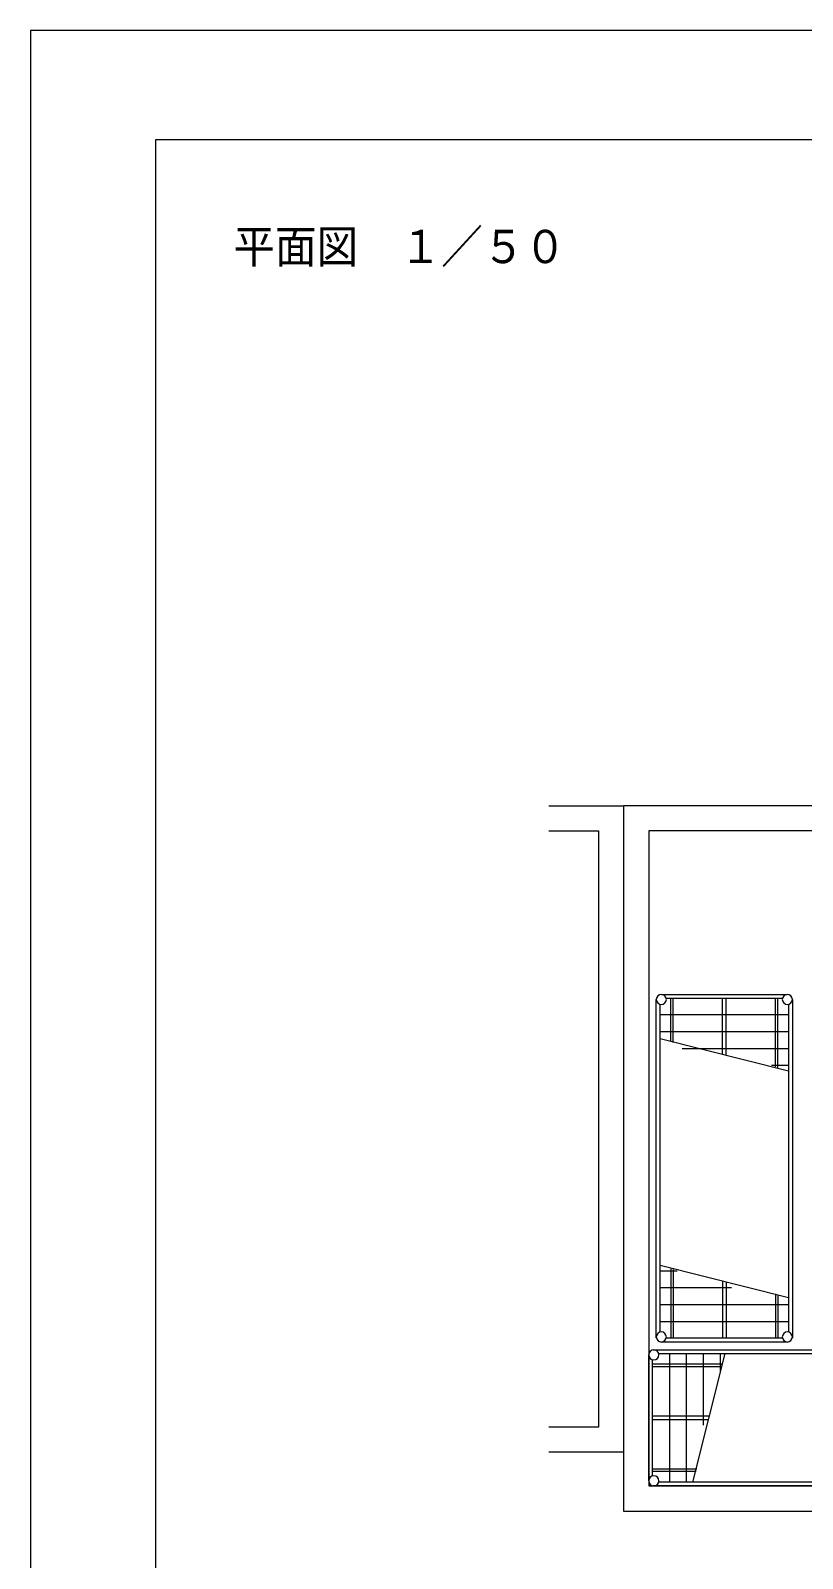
# Model space of a CAD drawing. Header units: millimetres. Extents: x 0 to 21000, y -2252 to 14850.
# Drawn here: x 0 to 3064, y 8785 to 14850 of the extents above; entities that cross this region are included whole.
import ezdxf

# ---------------------------------------------------------------- set-up
doc = ezdxf.new("R2010")
doc.units = ezdxf.units.MM
doc.header["$LTSCALE"] = 250
doc.layers.get('DEFPOINTS').update_dxf_attribs({"lineweight": 0})
doc.layers.add('heimen', color=8, linetype='Continuous', lineweight=0)
doc.layers.add('secom', color=2, linetype='Continuous', lineweight=25)
doc.styles.add('SIMPLEX', font='simplex', dxfattribs={"width": 0.8, "bigfont": 'bigfont'})

msp = doc.modelspace()

# ---------------------------------------------------------------- linework, layer by layer
at = {"layer": 'DEFPOINTS', "color": 7, "linetype": 'Continuous', "lineweight": 0}
for points in [[(0, 0), (21000, 0), (21000, 14850), (0, 14850)], [(495.5, 309), (20708.7, 309), (20708.7, 14416.2), (495.5, 14416.2)]]:
    msp.add_lwpolyline(points, close=True, dxfattribs=at)
at = {"layer": 'heimen', "color": 8, "lineweight": 0}
for p, q in [((2483.9, 9661.4), (2483.9, 11004.4)), ((2498.9, 9683.8), (2498.9, 10985)), ((2503.9, 11024.4), (3003.9, 11024.4)), ((2523.2, 11009.4), (2984.5, 11009.4)), ((2541, 10836.7), (2541, 11009.4)), ((2551, 10833.7), (2551, 11009.4)), ((2746.4, 10787.4), (2746.4, 11009.4)), ((2761.4, 10782.9), (2761.4, 11009.4)), ((2956.7, 10736.6), (2956.7, 11009.4)), ((2966.7, 10733.6), (2966.7, 11009.4)), ((3008.9, 10985), (3008.9, 9683.8)), ((3023.9, 11004.4), (3023.9, 9661.4)), ((3008.9, 10942.4), (2498.9, 10942.4)), ((3008.9, 10875.4), (2498.9, 10875.4)), ((2498.9, 10849.4), (3008.9, 10720.9)), ((3008.9, 10808.4), (2586.8, 10808.4)), ((3008.9, 10741.4), (2940.8, 10741.4)), ((3008.9, 9819.4), (2498.9, 9947.9)), ((2498.9, 9927.4), (2566.9, 9927.4)), ((2541, 9935.2), (2541, 9659.4)), ((2551, 9932.2), (2551, 9659.4)), ((2746.4, 9885.9), (2746.4, 9659.4)), ((2498.9, 9860.4), (2783, 9860.4)), ((2761.4, 9881.4), (2761.4, 9659.4)), ((2956.7, 9835.1), (2956.7, 9659.4)), ((2966.7, 9832.1), (2966.7, 9659.4)), ((2498.9, 9793.4), (3008.9, 9793.4)), ((2498.9, 9726.4), (3008.9, 9726.4)), ((3003.9, 9644.4), (2503.9, 9644.4)), ((2984.5, 9659.4), (2523.2, 9659.4)), ((2454, 9093.1), (2454, 9593.1)), ((2471, 9613.1), (3814, 9613.1)), ((2493.4, 9598.1), (3794.7, 9598.1)), ((2536, 9598.1), (2536, 9088.1)), ((2603, 9598.1), (2603, 9088.1)), ((2629, 9088.1), (2757.6, 9598.1)), ((2670, 9598.1), (2670, 9313.9)), ((2737, 9598.1), (2737, 9530)), ((2469, 9112.4), (2469, 9573.7)), ((2744.9, 9555.9), (2469, 9555.9)), ((2741.8, 9545.9), (2469, 9545.9)), ((2695.6, 9350.6), (2469, 9350.6)), ((2691, 9335.6), (2469, 9335.6)), ((2644.8, 9140.2), (2469, 9140.2)), ((2641.8, 9130.2), (2469, 9130.2)), ((3814, 9073.1), (2471, 9073.1)), ((3794.7, 9088.1), (2493.4, 9088.1))]:
    msp.add_line(p, q, dxfattribs=at)
for points in [[(2057.2, 11773.1), (2354, 11773.1), (2354, 9206.5), (2057.2, 9206.5)], [(2057.2, 11673.1), (2254, 11673.1), (2254, 9306.5), (2057.2, 9306.5)]]:
    msp.add_lwpolyline(points, dxfattribs=at)
for points in [[(2354, 8973.1), (4154, 8973.1), (4154, 11773.1), (2354, 11773.1)], [(2454, 9073.1), (4054, 9073.1), (4054, 11673.1), (2454, 11673.1)]]:
    msp.add_lwpolyline(points, close=True, dxfattribs=at)
for centre, start, end in [((2503.9, 11004.4, 10), 180, 90), ((2503.9, 11004.4, 10), 90, 180), ((3003.9, 11004.4, 10), 90, 0), ((3003.9, 11004.4, 10), 0, 90), ((2503.9, 9664.4, 10), 270, 180), ((2503.9, 9664.4, 10), 180, 270), ((3003.9, 9664.4, 10), 0, 270), ((3003.9, 9664.4, 10), 270, 0), ((2474, 9593.1, 10), 90, 180), ((2474, 9593.1, 10), 180, 90), ((2474, 9093.1, 10), 270, 180), ((2474, 9093.1, 10), 180, 270)]:
    msp.add_arc(centre, 20, start, end, dxfattribs=at)

# ---------------------------------------------------------------- texts
at = {"layer": 'secom', "color": 2, "linetype": 'Continuous', "lineweight": 13, "style": 'SIMPLEX'}
msp.add_text('平面図\u3000１／５０', height=150, dxfattribs=at).set_placement((805.1, 13912.4, -345))

doc.saveas('drawing.dxf')
